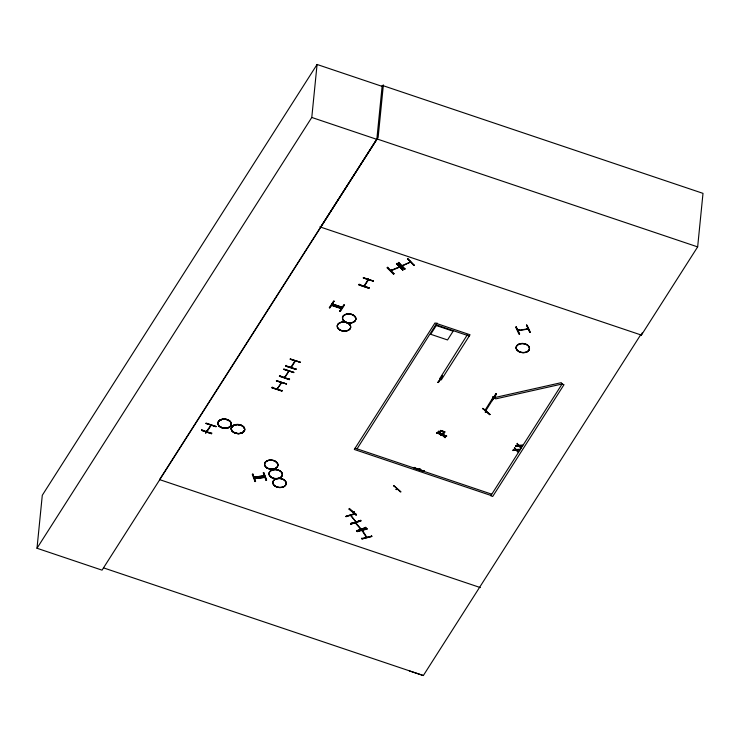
<?xml version="1.0" encoding="UTF-8"?>
<svg xmlns="http://www.w3.org/2000/svg" width="740" height="740" viewBox="0 0 740 740"><rect width="100%" height="100%" fill="white"/><g stroke="black" fill="none" stroke-linecap="round" stroke-linejoin="round"><path stroke-width="1.11" d="M352.989 511.682L354.072 511.507L352.906 511.729M396.501 489.584L396.039 489.39L397.075 489.288M397.121 489.251L396.381 489.593M337.486 306.323L336.561 305.925L336.312 306.637M362.073 530.506L362.563 531.274M641.367 335.146L697.654 246.892L703 193.362L382.21 85.377L376.827 139.351L102.046 570.152L37 548.257L42.291 495.273L317.072 64.473L382.118 86.367M201.853 429.561L201.576 430.356L211.492 433.742L211.77 432.946M216.154 426.518L206.062 423.077M252.904 473.877L252.285 474.396L255.004 481.592L255.633 481.074M254.116 477.078L264.532 475.802M254.421 477.874L254.421 478.364L264.837 477.087L264.837 476.597M266.086 480.121L266.585 480.149L266.002 480.241L263.32 472.601M272.283 387.039L272.006 387.843L281.949 391.183L282.218 390.387M276.381 380.98L286.556 383.968L276.427 380.536M279.655 375.485L279.378 376.281L289.322 379.629L289.59 378.825M283.753 369.427L293.928 372.405L283.799 368.983M286.103 365.375L285.825 366.171L295.769 369.519L296.037 368.714M37 548.257L311.781 117.457L317.072 64.473M290.2 359.316L300.375 362.295L290.246 358.872M333.509 301.254L329.272 307.738L329.864 307.489M341.584 308.395L331.65 305.093L331.742 304.612M332.214 303.89L342.121 307.294M329.818 307.933L334.101 301.023M339.725 311.337L343.952 304.861L344.498 305L340.271 311.522L339.771 310.893M341.649 308.016L331.687 304.991M359.196 284.095L358.918 284.9L368.862 288.239L369.14 287.444M363.303 278.036L373.469 281.024L363.34 277.593M383.375 84.906L378.131 137.446L320.614 227.106M368.039 279.942L367.983 280.488L367.688 279.822M367.632 280.377L368.03 278.999L368.095 279.655M368.409 279.923L368.52 278.999M355.681 513.43L346.144 516.298M349.622 508.408L349.114 509.083L356.014 515.049L356.514 514.374M360.084 520.655L350.88 523.929M351.149 523.023L351.38 523.837L360.917 520.96L360.685 520.165M356.467 530.469L356.736 531.274L365.939 527.935L356.736 531.255M367.197 528.795L357.374 531.255M387.695 267.149L387.168 267.797L393.384 274.087L393.921 273.43M361.795 538.137L361.99 538.961L371.804 536.426L361.99 538.905M365.671 527.185L365.939 527.99M390.97 270.868L391.858 270.47L391.46 269.453M391.7 270.535L391.617 269.471M396.446 263.856L396.936 263.653L403.152 269.933L402.662 270.146L396.483 263.412M404.9 268.99L398.777 262.349L398.24 262.996M371.813 536.491L371.61 535.686M398.471 267.307L398.666 266.391L398.823 267.501M404.484 269.231L398.259 262.95L404.466 269.286L404.993 268.639M414.224 265.096L413.743 265.346L407.564 258.611M410.589 262.423L409.544 262.506L410.349 261.331M402.458 265.42L402.93 265.669L401.764 265.725L410.432 262.127L410.598 261.322M393.643 486.078L394.096 485.81L400.997 491.823L400.534 492.054L393.689 485.644M414.382 467.384L414.104 468.189L424.011 471.574L424.288 470.769M436.989 322.954L357.05 448.847M437.858 382.349L438.394 382.136M436.535 433.029L446.683 436.054L436.582 432.586M442.603 375.661L437.803 382.386M438.681 431.078L438.173 431.753L438.589 431.439L445.526 437.488L445.073 437.729L438.219 431.679M438.607 433.214L440.615 430.384L444.953 431.975L443.177 434.824L438.7 433.372M440.365 430.504L444.851 431.809M467.375 334.721L439.671 378.714L441.604 379.361L470.048 334.767L434.99 322.964L354.312 449.457L490.796 495.402L491.601 494.144L355.117 448.19M482.822 408.637L490.056 414.474L489.593 414.724L482.748 408.314M491.563 400.488L495.855 393.93L496.29 394.133L492.118 400.682L491.61 400.053M495.819 393.569L496.327 394.198M516.289 326.618L515.669 327.154L519.027 334.258L519.637 333.721M517.935 330.41L518.768 330.299L518.823 329.485M518.749 330.262L519.101 330.586L518.971 329.541M518.601 451.437L518.222 452.399L516.252 450.429L513.024 450.188M512.977 450.632L513.338 449.698M526.473 325.35L527.047 325.249L530.395 332.362L529.831 332.454L526.519 324.906M515.928 449.559L514.393 448.042M514.346 448.486L514.726 447.524M521.293 447.219L520.914 448.19L518.943 446.211L515.715 445.97M515.669 446.414L516.03 445.48M527.925 327.968L527.861 328.773L526.954 328.967L528.212 329.022M518.055 330.419L527.99 328.791L528.064 328.024M528.175 328.005L527.99 328.791M518.62 445.341L517.084 443.824M519.998 449.254L516.668 449.467M517.038 444.268L517.417 443.306M518.555 451.881L517.038 449.892M522.68 445.036L519.36 445.249M521.247 447.663L519.73 445.674M516.992 450.336L519.684 449.754M519.684 446.118L522.366 445.536M258.871 477.087L259.194 477.651M272.015 387.825L282.144 390.812L272.209 387.464M285.834 366.152L295.982 369.094M286.038 365.745L296 369.158M289.322 379.611L279.591 375.855L289.553 379.269M358.928 284.882L368.862 288.221M369.038 287.916L359.104 284.567L369.075 287.814M201.576 430.338L211.501 433.696M201.789 429.931L211.696 433.372M331.464 305.398L341.39 308.728M424.214 471.204L414.317 467.763L424.196 471.25M284.826 376.882L284.678 376.919M288.11 371.665L288.535 371.859M290.894 367.271L294.871 360.963M295.325 361.148L291.292 367.466M364.413 285.427L363.997 286.084L367.956 279.766M211.187 425.306C210.576 424.621 202.233 438.774 207.061 430.911M207.367 431.18L206.922 431.032M211.113 425.426L206.978 431.679M419.108 469.289L419.978 468.957L419.395 468.846M419.894 469.012L419.525 469.576L419.885 468.929M440.837 435.213L441.318 434.658M409.35 670.893L423.345 675.528L640.646 334.832L641.404 335.091L642.154 332.917M254.051 477.383L264.476 476.107M368.483 279.868L368.076 280.479M349.123 509.065L349.53 508.759L356.467 514.818L349.465 508.852M356.014 515.031L349.16 509M387.168 267.778L393.828 273.791M398.657 262.756L404.956 269.073M357.3 531.561L367.123 529.109M360.87 529.322L360.306 528.665L361.185 529.211M346.061 516.613L355.644 513.875M519.535 334.073L516.178 326.96L519.591 334.166M350.797 524.244L359.973 520.951M359.733 520.71L350.529 524.013L350.834 524.373M255.004 481.574L255.522 481.416L252.803 474.22L255.448 481.481M528.082 329.069L517.972 330.734M350.704 515.355L356.032 521.987L350.742 515.456L351.537 515.854M284.447 377.474L288.85 371.221L284.854 377.641M281.487 382.774L277.038 389.092L281.57 382.746M286.537 383.94L276.446 380.832M300.357 362.276L290.265 359.168M364.385 286.195L368.418 279.868M485.912 410.413L486.393 409.655M493.321 398.795L494.348 398.018L493.802 398.037M519.637 450.188L519.952 449.698M522.329 445.97L522.644 445.48M206.016 423.521L216.163 426.545M206.941 431.753L207.367 431.096M438.358 382.58L442.502 375.966L438.293 382.441M440.393 379.49L441.512 379.528M440.892 435.314C442.687 434.001 440.309 436.008 441.336 435.379M419.164 469.391L419.543 468.809M441.262 435.499L441.623 434.843M446.664 436.026L436.6 432.882M495.92 394.004L491.665 400.451M492.109 400.627L496.318 394.152M344.035 304.778L339.817 311.29M485.135 412.004L485.782 411.662M486.282 411.884L485.412 412.328L486.18 411.884M366.827 537.314L366.337 536.546M333.971 301.356L329.762 307.794M355.283 522.791L355.903 523.513M364.219 285.529L364.802 285.64L364.293 286.269M291.125 366.809L291.643 366.92M277.306 388.472L277.796 388.555M281.163 383.357L280.673 383.218L281.256 383.329M363.358 277.889L373.284 281.256M283.818 369.279L293.762 372.627M206.062 423.391L215.978 426.776M332.214 304.205L342.121 307.609M442.983 434.26L442.206 434.611M402.773 265.734L401.95 266.039M336.996 306.878L337.56 306.212M390.776 270.479L399.23 266.937M482.702 408.757L483.165 408.499L490.056 414.493M442.048 434.352L443.121 434.139L442.289 434.565M396.141 489.39L396.723 488.992M353.979 511.507L353.147 511.932M440.531 379.222L441.53 379.565M258.917 476.921L259.222 477.726M407.518 259.055L407.999 258.815L414.233 265.133M518.916 330.623L518.204 330.734M259.943 477.633L259.666 476.912M355.394 513.477L345.821 516.363L346.098 516.742M360.713 520.636L351.149 523.457L360.898 520.886M410.275 262.108L402.199 266.03M493.451 397.343L492.683 397.093M366.938 528.832L357.096 531.274L357.337 531.69M391.016 270.812L399.572 267.149L398.684 267.529M263.283 473.045L263.856 472.971M253.922 477.115L264.356 475.82M515.984 445.924L518.574 445.785M513.292 450.142L515.891 450.003M407.648 258.954L413.827 265.235M396.575 263.755L402.791 270.035M355.598 522.68L356.199 523.236M351.038 515.262L351.583 515.836M362.415 530.423L362.952 531.126L362.424 531.144M366.485 537.397L365.958 536.722L366.485 536.676M336.783 305.916L336.349 306.573M355.792 523.439L356.153 523.254M360.759 529.248L355.348 522.94M526.621 325.267L529.914 332.334M263.431 472.971L266.15 480.168M697.654 246.892L376.873 138.907L159.562 479.603L480.352 587.588M311.781 117.457L376.827 139.351M319.865 226.847L641.404 335.091M436.119 324.879L469.243 336.034M103.646 567.913L423.345 675.528M492.748 396.797L493.645 397.103M440.485 379.481L441.382 379.786M333.5 301.272L334.055 301.457M332.389 303.955L342.305 307.377M355.764 522.791L361.148 529.109M438.524 431.522L445.415 437.497M362.563 530.552L366.809 537.212M366.356 537.342L362.119 530.663M517.371 443.75L519.323 445.684M514.679 447.959L516.631 449.901M393.874 273.874L387.603 267.501L393.763 273.874M371.619 536.121L361.786 538.516M264.828 477.032L254.403 478.262M492.442 398.425L485.662 409.266L486.541 409.553L493.312 398.712L492.442 398.425M436.276 325.526L430.689 334.286L447.534 339.947L453.121 331.196L436.276 325.526M562.076 384.014L490.768 495.809L492.701 496.466L564.01 384.671L562.076 384.014L495.68 398.888L494.884 397.528L561.281 382.663L562.076 384.014M440.365 431.642L439.949 432.882L440.485 433.474L442.344 433.862L443.649 432.983L442.196 431.355L440.365 431.642M365.68 527.565L356.486 530.895L365.69 527.611M264.939 477.355L254.514 478.632L264.939 477.355M263.847 472.925L266.585 480.168L263.856 472.953M233.858 432.465A6.734 4.533 5.7 0 0 244.616 430.06A6.734 4.533 5.7 0 0 235.403 424.751A6.734 4.533 5.7 0 0 233.858 432.465A6.725 4.523 5.7 0 0 244.598 430.088A6.725 4.523 5.7 0 0 235.403 424.788A6.734 4.533 5.7 0 0 233.849 432.484A6.734 4.533 5.7 0 0 244.616 430.079A6.734 4.533 5.7 0 0 235.403 424.769A6.725 4.523 5.7 0 0 233.868 432.465A6.725 4.523 5.7 0 0 244.598 430.06A6.725 4.523 5.7 0 0 235.403 424.76A6.725 4.523 5.7 0 0 233.858 432.493M233.868 432.299A6.743 4.542 5.7 0 0 244.644 429.885A6.743 4.542 5.7 0 0 235.413 424.566A6.743 4.542 5.7 0 0 233.868 432.299M220.511 427.119A6.734 4.533 5.7 0 0 231.269 424.704A6.725 4.523 5.7 0 0 222.065 419.395A6.734 4.533 5.7 0 0 220.511 427.119A6.734 4.533 5.7 0 0 231.269 424.714A6.734 4.533 5.7 0 0 222.056 419.395A6.725 4.523 5.7 0 0 220.52 427.1A6.725 4.523 5.7 0 0 231.259 424.714A6.734 4.533 5.7 0 0 222.056 419.404A6.734 4.533 5.7 0 0 220.511 427.128A6.725 4.523 5.7 0 0 231.259 424.695A6.725 4.523 5.7 0 0 222.065 419.414A6.725 4.523 5.7 0 0 220.52 427.119M220.52 426.915A6.743 4.542 5.7 0 0 231.306 424.501A6.743 4.542 5.7 0 0 222.074 419.182A6.743 4.542 5.7 0 0 220.52 426.915M518.703 351.537A6.734 4.533 5.7 0 0 529.461 349.123A6.706 4.514 5.7 0 0 520.257 343.822A6.706 4.514 5.7 0 0 518.721 351.509A6.706 4.514 5.7 0 0 529.433 349.114A6.734 4.533 5.7 0 0 520.248 343.813A6.734 4.533 5.7 0 0 518.703 351.537M518.712 351.324A6.743 4.542 5.7 0 0 529.488 348.91A6.743 4.542 5.7 0 0 520.266 343.591A6.743 4.542 5.7 0 0 518.712 351.324M275.41 486.393A6.734 4.533 5.7 0 0 286.177 483.979A6.734 4.533 5.7 0 0 276.964 478.669A6.734 4.533 5.7 0 0 275.41 486.393A6.706 4.514 5.7 0 0 286.149 483.997A6.706 4.514 5.7 0 0 276.973 478.706A6.706 4.514 5.7 0 0 275.428 486.393M275.428 486.208A6.743 4.542 5.7 0 0 286.204 483.793A6.743 4.542 5.7 0 0 276.973 478.475A6.743 4.542 5.7 0 0 275.428 486.208M271.589 477.577A6.734 4.533 5.7 0 0 282.347 475.163A6.734 4.533 5.7 0 0 273.134 469.854A6.734 4.533 5.7 0 0 271.589 477.577A6.706 4.514 5.7 0 0 282.319 475.163A6.706 4.514 5.7 0 0 273.143 469.872A6.706 4.514 5.7 0 0 271.608 477.559M271.599 477.374A6.743 4.542 5.7 0 0 282.384 474.96A6.743 4.542 5.7 0 0 273.153 469.641A6.743 4.542 5.7 0 0 271.599 477.374M267.112 468.078A6.734 4.533 5.7 0 0 277.87 465.673A6.734 4.533 5.7 0 0 268.657 460.363A6.734 4.533 5.7 0 0 267.112 468.078A6.706 4.514 5.7 0 0 277.842 465.682A6.706 4.514 5.7 0 0 268.666 460.4A6.706 4.514 5.7 0 0 267.131 468.087M267.121 467.911A6.743 4.542 5.7 0 0 277.907 465.497A6.743 4.542 5.7 0 0 268.675 460.178A6.743 4.542 5.7 0 0 267.121 467.911M345.043 321.891A6.734 4.533 5.7 0 0 355.801 319.486A6.734 4.533 5.7 0 0 346.588 314.176A6.734 4.533 5.7 0 0 345.043 321.891A6.725 4.523 5.7 0 0 355.792 319.486A6.725 4.523 5.7 0 0 346.598 314.195A6.725 4.523 5.7 0 0 345.053 321.891M345.053 321.715A6.743 4.542 5.7 0 0 355.838 319.301A6.743 4.542 5.7 0 0 346.607 313.982A6.743 4.542 5.7 0 0 345.053 321.715M339.864 330.022A6.734 4.533 5.7 0 0 350.621 327.607A6.734 4.533 5.7 0 0 341.408 322.298A6.734 4.533 5.7 0 0 339.864 330.022A6.706 4.514 5.7 0 0 350.594 327.626A6.706 4.514 5.7 0 0 341.418 322.335A6.706 4.514 5.7 0 0 339.873 330.022M339.873 329.837A6.743 4.542 5.7 0 0 350.649 327.422A6.743 4.542 5.7 0 0 341.427 322.104A6.743 4.542 5.7 0 0 339.873 329.837"/></g></svg>
